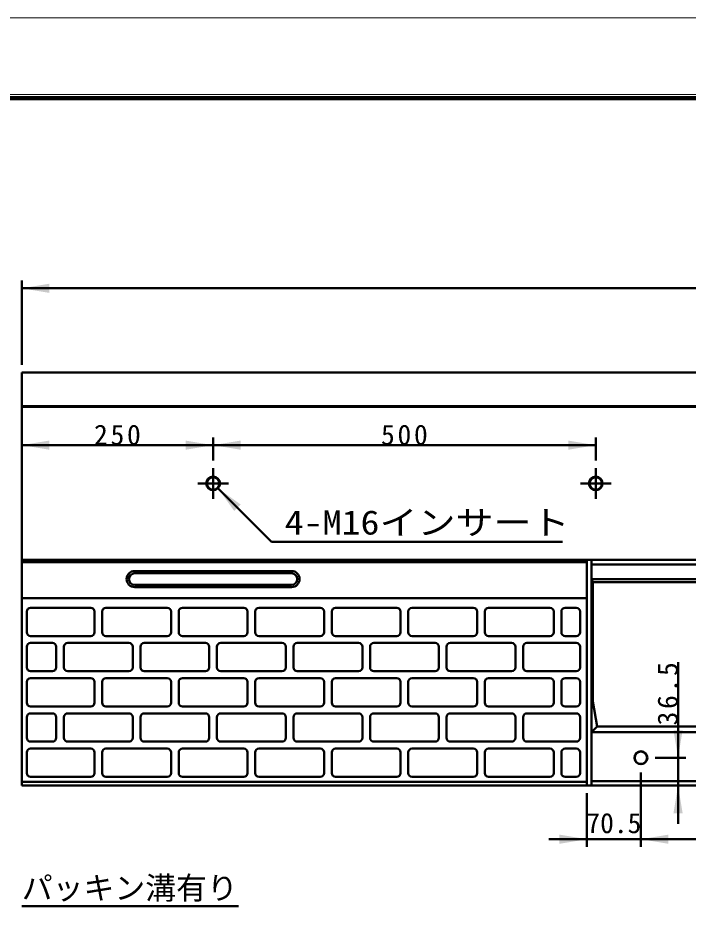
# Model space of a CAD drawing. Units: millimetres, scale not verified. Extents: x -2102 to 2102, y -1485 to 1485.
# Drawn here: x -187 to 688, y 311 to 1485 of the extents above; entities that cross this region are included whole.
import ezdxf
from ezdxf.enums import TextEntityAlignment as Align

# ---------------------------------------------------------------- set-up
doc = ezdxf.new("R2010")
doc.units = ezdxf.units.MM
doc.header["$LTSCALE"] = 5
doc.linetypes.add('LONG_DASHED_DOTTED', pattern=[15.25, 12, -1.5, 0.25, -1.5])
doc.layers.add('0-0_V-nasSTD', color=7, linetype='Continuous', lineweight=35)
doc.layers.add('0-1_0', color=7, linetype='Continuous', lineweight=50)
doc.styles.add('ＭＳ ゴシック', font='')
doc.styles.get('ＭＳ ゴシック').set_extended_font_data('MS Gothic')

msp = doc.modelspace()

# ---------------------------------------------------------------- linework, layer by layer
at = {"layer": '0-0_V-nasSTD', "lineweight": 50}
for p in [(563.922, 747.791), (569.359, 558.861)]:
    msp.add_line(p, (563.922, 591.691), dxfattribs=at)
at = {"layer": '0-0_V-nasSTD', "lineweight": 18}
for points in [[(-2102.5, -1485), (-2102.5, 1485), (2102.5, 1485), (2102.5, -1485)], [(-2002.5, -1385), (-2002.5, 1385), (2002.5, 1385), (2002.5, -1385)]]:
    msp.add_lwpolyline(points, close=True, dxfattribs=at)
at = {"layer": '0-0_V-nasSTD', "lineweight": 100}
msp.add_lwpolyline([(1997.5, -1380), (1997.5, 1380), (-1997.5, 1380)], dxfattribs=at)
at = {"layer": '0-0_V-nasSTD', "lineweight": 50}
for radius in [8.5, 8]:
    msp.add_circle((626.672, 518.191), radius, dxfattribs=at)
at = {"layer": '0-0_V-nasSTD'}
for points in [[(-182.328, 1131.691), (-146.328, 1125.691), (-146.328, 1137.691)], [(-182.328, 926.691), (-146.328, 920.691), (-146.328, 932.691)], [(31.672, 920.691), (31.672, 932.691), (67.672, 926.691)], [(67.672, 926.691), (103.672, 920.691), (103.672, 932.691)], [(531.672, 920.691), (531.672, 932.691), (567.672, 926.691)], [(74.036, 870.327), (95.249, 840.628), (103.734, 849.114)], [(669.172, 554.191), (675.172, 518.191), (681.172, 554.191)], [(669.172, 445.691), (675.172, 481.691), (681.172, 445.691)], [(520.172, 405.691), (520.172, 417.691), (556.172, 411.691)], [(626.672, 411.691), (662.672, 405.691), (662.672, 417.691)]]:
    msp.add_solid(points, dxfattribs=at)
at = {"layer": '0-1_0'}
for p, q in [((-182.328, 1031.691), (-182.328, 1141.691)), ((-182.328, 1131.691), (1817.672, 1131.691)), ((-182.328, 1021.691), (-182.328, 481.691)), ((1817.672, 1021.691), (-182.328, 1021.691)), ((817.672, 977.691), (-182.328, 977.691)), ((817.672, 976.691), (-182.328, 976.691)), ((67.672, 906.691), (67.672, 936.691)), ((567.672, 906.691), (567.672, 936.691)), ((74.036, 870.327), (144.039, 800.323)), ((144.039, 800.323), (524.039, 800.323)), ((556.172, 776.691), (-182.328, 776.691)), ((556.172, 776.691), (556.172, 481.691)), ((556.172, 776.691), (562.172, 776.691)), ((562.172, 776.691), (562.172, 481.691)), ((562.172, 776.691), (1073.172, 776.691)), ((556.172, 773.691), (-182.328, 773.691)), ((562.172, 770.691), (1073.172, 770.691)), ((-34.828, 762.191), (170.172, 762.191)), ((-34.828, 759.191), (170.172, 759.191)), ((562.172, 751.691), (1073.172, 751.691)), ((563.922, 747.791), (562.172, 751.691)), ((-34.828, 744.191), (170.172, 744.191)), ((-34.828, 741.191), (170.172, 741.191)), ((563.922, 747.791), (1071.422, 747.791)), ((-182.328, 726.691), (556.172, 726.691)), ((-175.828, 682.191), (-175.828, 709.191)), ((-170.828, 714.191), (-92.328, 714.191)), ((-87.328, 709.191), (-87.328, 682.191)), ((-77.328, 682.191), (-77.328, 709.191)), ((-72.328, 714.191), (7.672, 714.191)), ((12.672, 709.191), (12.672, 682.191)), ((22.672, 682.191), (22.672, 709.191)), ((27.672, 714.191), (107.672, 714.191)), ((112.672, 709.191), (112.672, 682.191)), ((122.672, 682.191), (122.672, 709.191)), ((127.672, 714.191), (207.672, 714.191)), ((212.672, 709.191), (212.672, 682.191)), ((222.672, 682.191), (222.672, 709.191)), ((227.672, 714.191), (307.672, 714.191)), ((312.672, 709.191), (312.672, 682.191)), ((322.672, 682.191), (322.672, 709.191)), ((327.672, 714.191), (407.672, 714.191)), ((412.672, 709.191), (412.672, 682.191)), ((422.672, 682.191), (422.672, 709.191)), ((427.672, 714.191), (507.672, 714.191)), ((512.672, 709.191), (512.672, 682.191)), ((522.672, 682.191), (522.672, 709.191)), ((527.672, 714.191), (542.172, 714.191)), ((547.172, 709.191), (547.172, 682.191)), ((-92.328, 677.191), (-170.828, 677.191)), ((7.672, 677.191), (-72.328, 677.191)), ((107.672, 677.191), (27.672, 677.191)), ((207.672, 677.191), (127.672, 677.191)), ((307.672, 677.191), (227.672, 677.191)), ((407.672, 677.191), (327.672, 677.191)), ((507.672, 677.191), (427.672, 677.191)), ((542.172, 677.191), (527.672, 677.191)), ((-175.828, 663.191), (-175.828, 636.191)), ((-142.328, 668.191), (-170.828, 668.191)), ((-137.328, 636.191), (-137.328, 663.191)), ((-127.328, 663.191), (-127.328, 636.191)), ((-42.328, 668.191), (-122.328, 668.191)), ((-37.328, 636.191), (-37.328, 663.191)), ((-27.328, 663.191), (-27.328, 636.191)), ((57.672, 668.191), (-22.328, 668.191)), ((62.672, 636.191), (62.672, 663.191)), ((72.672, 663.191), (72.672, 636.191)), ((157.672, 668.191), (77.672, 668.191)), ((162.672, 636.191), (162.672, 663.191)), ((172.672, 663.191), (172.672, 636.191)), ((257.672, 668.191), (177.672, 668.191)), ((262.672, 636.191), (262.672, 663.191)), ((272.672, 663.191), (272.672, 636.191)), ((357.672, 668.191), (277.672, 668.191)), ((362.672, 636.191), (362.672, 663.191)), ((372.672, 663.191), (372.672, 636.191)), ((457.672, 668.191), (377.672, 668.191)), ((462.672, 636.191), (462.672, 663.191)), ((472.672, 663.191), (472.672, 636.191)), ((542.172, 668.191), (477.672, 668.191)), ((547.172, 636.191), (547.172, 663.191)), ((675.172, 643.191), (675.172, 518.191)), ((-170.828, 631.191), (-142.328, 631.191)), ((-92.328, 622.191), (-170.828, 622.191)), ((-122.328, 631.191), (-42.328, 631.191)), ((7.672, 622.191), (-72.328, 622.191)), ((-22.328, 631.191), (57.672, 631.191)), ((107.672, 622.191), (27.672, 622.191)), ((77.672, 631.191), (157.672, 631.191)), ((207.672, 622.191), (127.672, 622.191)), ((177.672, 631.191), (257.672, 631.191)), ((307.672, 622.191), (227.672, 622.191)), ((277.672, 631.191), (357.672, 631.191)), ((407.672, 622.191), (327.672, 622.191)), ((377.672, 631.191), (457.672, 631.191)), ((507.672, 622.191), (427.672, 622.191)), ((477.672, 631.191), (542.172, 631.191)), ((542.172, 622.191), (527.672, 622.191)), ((-175.828, 617.191), (-175.828, 590.191)), ((-87.328, 590.191), (-87.328, 617.191)), ((-77.328, 617.191), (-77.328, 590.191)), ((12.672, 590.191), (12.672, 617.191)), ((22.672, 617.191), (22.672, 590.191)), ((112.672, 590.191), (112.672, 617.191)), ((122.672, 617.191), (122.672, 590.191)), ((212.672, 590.191), (212.672, 617.191)), ((222.672, 617.191), (222.672, 590.191)), ((312.672, 590.191), (312.672, 617.191)), ((322.672, 617.191), (322.672, 590.191)), ((412.672, 590.191), (412.672, 617.191)), ((422.672, 617.191), (422.672, 590.191)), ((512.672, 590.191), (512.672, 617.191)), ((522.672, 617.191), (522.672, 590.191)), ((547.172, 590.191), (547.172, 617.191)), ((-170.828, 585.191), (-92.328, 585.191)), ((-142.328, 576.191), (-170.828, 576.191)), ((-42.328, 576.191), (-122.328, 576.191)), ((-72.328, 585.191), (7.672, 585.191)), ((57.672, 576.191), (-22.328, 576.191)), ((27.672, 585.191), (107.672, 585.191)), ((157.672, 576.191), (77.672, 576.191)), ((127.672, 585.191), (207.672, 585.191)), ((257.672, 576.191), (177.672, 576.191)), ((227.672, 585.191), (307.672, 585.191)), ((357.672, 576.191), (277.672, 576.191)), ((327.672, 585.191), (407.672, 585.191)), ((457.672, 576.191), (377.672, 576.191)), ((427.672, 585.191), (507.672, 585.191)), ((542.172, 576.191), (477.672, 576.191)), ((527.672, 585.191), (542.172, 585.191)), ((-175.828, 571.191), (-175.828, 544.191)), ((-137.328, 544.191), (-137.328, 571.191)), ((-127.328, 571.191), (-127.328, 544.191)), ((-37.328, 544.191), (-37.328, 571.191)), ((-27.328, 571.191), (-27.328, 544.191)), ((62.672, 544.191), (62.672, 571.191)), ((72.672, 571.191), (72.672, 544.191)), ((162.672, 544.191), (162.672, 571.191)), ((172.672, 571.191), (172.672, 544.191)), ((262.672, 544.191), (262.672, 571.191)), ((272.672, 571.191), (272.672, 544.191)), ((362.672, 544.191), (362.672, 571.191)), ((372.672, 571.191), (372.672, 544.191)), ((462.672, 544.191), (462.672, 571.191)), ((472.672, 571.191), (472.672, 544.191)), ((547.172, 544.191), (547.172, 571.191)), ((569.359, 558.861), (562.172, 551.691)), ((562.172, 551.691), (1073.172, 551.691)), ((569.359, 558.861), (1065.985, 558.861)), ((-170.828, 539.191), (-142.328, 539.191)), ((-92.328, 530.191), (-170.828, 530.191)), ((-122.328, 539.191), (-42.328, 539.191)), ((7.672, 530.191), (-72.328, 530.191)), ((-22.328, 539.191), (57.672, 539.191)), ((107.672, 530.191), (27.672, 530.191)), ((77.672, 539.191), (157.672, 539.191)), ((207.672, 530.191), (127.672, 530.191)), ((177.672, 539.191), (257.672, 539.191)), ((307.672, 530.191), (227.672, 530.191)), ((277.672, 539.191), (357.672, 539.191)), ((407.672, 530.191), (327.672, 530.191)), ((377.672, 539.191), (457.672, 539.191)), ((507.672, 530.191), (427.672, 530.191)), ((477.672, 539.191), (542.172, 539.191)), ((542.172, 530.191), (527.672, 530.191)), ((-175.828, 525.191), (-175.828, 498.191)), ((-87.328, 498.191), (-87.328, 525.191)), ((-77.328, 525.191), (-77.328, 498.191)), ((12.672, 498.191), (12.672, 525.191)), ((22.672, 525.191), (22.672, 498.191)), ((112.672, 498.191), (112.672, 525.191)), ((122.672, 525.191), (122.672, 498.191)), ((212.672, 498.191), (212.672, 525.191)), ((222.672, 525.191), (222.672, 498.191)), ((312.672, 498.191), (312.672, 525.191)), ((322.672, 525.191), (322.672, 498.191)), ((412.672, 498.191), (412.672, 525.191)), ((422.672, 525.191), (422.672, 498.191)), ((512.672, 498.191), (512.672, 525.191)), ((522.672, 525.191), (522.672, 498.191)), ((547.172, 498.191), (547.172, 525.191)), ((685.172, 518.191), (645.172, 518.191)), ((675.172, 481.691), (675.172, 518.191)), ((-170.828, 493.191), (-92.328, 493.191)), ((-72.328, 493.191), (7.672, 493.191)), ((27.672, 493.191), (107.672, 493.191)), ((127.672, 493.191), (207.672, 493.191)), ((227.672, 493.191), (307.672, 493.191)), ((327.672, 493.191), (407.672, 493.191)), ((427.672, 493.191), (507.672, 493.191)), ((527.672, 493.191), (542.172, 493.191)), ((626.672, 401.691), (626.672, 498.691)), ((-182.328, 486.691), (556.172, 486.691)), ((-182.328, 481.691), (556.172, 481.691)), ((556.172, 481.691), (562.172, 481.691)), ((556.172, 481.691), (562.172, 481.691)), ((562.172, 487.691), (1073.172, 487.691)), ((562.172, 481.691), (1073.172, 481.691)), ((675.172, 431.691), (675.172, 481.691)), ((556.172, 401.691), (556.172, 471.691)), ((506.172, 411.691), (556.172, 411.691)), ((556.172, 411.691), (626.672, 411.691)), ((626.672, 411.691), (1008.672, 411.691)), ((-182.328, 324.364), (100.88, 324.364))]:
    msp.add_line(p, q, dxfattribs=at)
at = {"layer": '0-1_0', "linetype": 'LONG_DASHED_DOTTED'}
for p, q in [((67.672, 896.691), (67.672, 856.691)), ((567.672, 896.691), (567.672, 856.691)), ((47.672, 876.691), (87.672, 876.691)), ((547.672, 876.691), (587.672, 876.691))]:
    msp.add_line(p, q, dxfattribs=at)
at = {"layer": '0-1_0'}
msp.add_lwpolyline([(-182.328, 926.691), (67.672, 926.691), (567.672, 926.691)], dxfattribs=at)
for centre, radius in [((67.672, 876.691), 9), ((67.672, 876.691), 8), ((567.672, 876.691), 9), ((567.672, 876.691), 8)]:
    msp.add_circle(centre, radius, dxfattribs=at)
for centre, radius, start, end in [((-34.828, 751.691), 10.5, 90, 270), ((-34.828, 751.691), 7.5, 90, 270), ((170.172, 751.691), 10.5, 270, 90), ((170.172, 751.691), 7.5, 270, 90), ((-170.828, 709.191), 5, 90, 180), ((-92.328, 709.191), 5, 0, 90), ((-72.328, 709.191), 5, 90, 180), ((7.672, 709.191), 5, 0, 90), ((27.672, 709.191), 5, 90, 180), ((107.672, 709.191), 5, 0, 90), ((127.672, 709.191), 5, 90, 180), ((207.672, 709.191), 5, 0, 90), ((227.672, 709.191), 5, 90, 180), ((307.672, 709.191), 5, 0, 90), ((327.672, 709.191), 5, 90, 180), ((407.672, 709.191), 5, 0, 90), ((427.672, 709.191), 5, 90, 180), ((507.672, 709.191), 5, 0, 90), ((527.672, 709.191), 5, 90, 180), ((542.172, 709.191), 5, 0, 90), ((-170.828, 682.191), 5, 180, 270), ((-92.328, 682.191), 5, 270, 0), ((-72.328, 682.191), 5, 180, 270), ((7.672, 682.191), 5, 270, 0), ((27.672, 682.191), 5, 180, 270), ((107.672, 682.191), 5, 270, 0), ((127.672, 682.191), 5, 180, 270), ((207.672, 682.191), 5, 270, 0), ((227.672, 682.191), 5, 180, 270), ((307.672, 682.191), 5, 270, 0), ((327.672, 682.191), 5, 180, 270), ((407.672, 682.191), 5, 270, 0), ((427.672, 682.191), 5, 180, 270), ((507.672, 682.191), 5, 270, 0), ((527.672, 682.191), 5, 180, 270), ((542.172, 682.191), 5, 270, 0), ((-170.828, 663.191), 5, 90, 180), ((-142.328, 663.191), 5, 0, 90), ((-122.328, 663.191), 5, 90, 180), ((-42.328, 663.191), 5, 0, 90), ((-22.328, 663.191), 5, 90, 180), ((57.672, 663.191), 5, 0, 90), ((77.672, 663.191), 5, 90, 180), ((157.672, 663.191), 5, 0, 90), ((177.672, 663.191), 5, 90, 180), ((257.672, 663.191), 5, 0, 90), ((277.672, 663.191), 5, 90, 180), ((357.672, 663.191), 5, 0, 90), ((377.672, 663.191), 5, 90, 180), ((457.672, 663.191), 5, 0, 90), ((477.672, 663.191), 5, 90, 180), ((542.172, 663.191), 5, 0, 90), ((-170.828, 636.191), 5, 180, 270), ((-142.328, 636.191), 5, 270, 0), ((-122.328, 636.191), 5, 180, 270), ((-42.328, 636.191), 5, 270, 0), ((-22.328, 636.191), 5, 180, 270), ((57.672, 636.191), 5, 270, 0), ((77.672, 636.191), 5, 180, 270), ((157.672, 636.191), 5, 270, 0), ((177.672, 636.191), 5, 180, 270), ((257.672, 636.191), 5, 270, 0), ((277.672, 636.191), 5, 180, 270), ((357.672, 636.191), 5, 270, 0), ((377.672, 636.191), 5, 180, 270), ((457.672, 636.191), 5, 270, 0), ((477.672, 636.191), 5, 180, 270), ((542.172, 636.191), 5, 270, 0), ((-170.828, 617.191), 5, 90, 180), ((-92.328, 617.191), 5, 0, 90), ((-72.328, 617.191), 5, 90, 180), ((7.672, 617.191), 5, 0, 90), ((27.672, 617.191), 5, 90, 180), ((107.672, 617.191), 5, 0, 90), ((127.672, 617.191), 5, 90, 180), ((207.672, 617.191), 5, 0, 90), ((227.672, 617.191), 5, 90, 180), ((307.672, 617.191), 5, 0, 90), ((327.672, 617.191), 5, 90, 180), ((407.672, 617.191), 5, 0, 90), ((427.672, 617.191), 5, 90, 180), ((507.672, 617.191), 5, 0, 90), ((527.672, 617.191), 5, 90, 180), ((542.172, 617.191), 5, 0, 90), ((-170.828, 590.191), 5, 180, 270), ((-92.328, 590.191), 5, 270, 0), ((-72.328, 590.191), 5, 180, 270), ((7.672, 590.191), 5, 270, 0), ((27.672, 590.191), 5, 180, 270), ((107.672, 590.191), 5, 270, 0), ((127.672, 590.191), 5, 180, 270), ((207.672, 590.191), 5, 270, 0), ((227.672, 590.191), 5, 180, 270), ((307.672, 590.191), 5, 270, 0), ((327.672, 590.191), 5, 180, 270), ((407.672, 590.191), 5, 270, 0), ((427.672, 590.191), 5, 180, 270), ((507.672, 590.191), 5, 270, 0), ((527.672, 590.191), 5, 180, 270), ((542.172, 590.191), 5, 270, 0), ((-170.828, 571.191), 5, 90, 180), ((-142.328, 571.191), 5, 0, 90), ((-122.328, 571.191), 5, 90, 180), ((-42.328, 571.191), 5, 0, 90), ((-22.328, 571.191), 5, 90, 180), ((57.672, 571.191), 5, 0, 90), ((77.672, 571.191), 5, 90, 180), ((157.672, 571.191), 5, 0, 90), ((177.672, 571.191), 5, 90, 180), ((257.672, 571.191), 5, 0, 90), ((277.672, 571.191), 5, 90, 180), ((357.672, 571.191), 5, 0, 90), ((377.672, 571.191), 5, 90, 180), ((457.672, 571.191), 5, 0, 90), ((477.672, 571.191), 5, 90, 180), ((542.172, 571.191), 5, 0, 90), ((-170.828, 544.191), 5, 180, 270), ((-142.328, 544.191), 5, 270, 0), ((-122.328, 544.191), 5, 180, 270), ((-42.328, 544.191), 5, 270, 0), ((-22.328, 544.191), 5, 180, 270), ((57.672, 544.191), 5, 270, 0), ((77.672, 544.191), 5, 180, 270), ((157.672, 544.191), 5, 270, 0), ((177.672, 544.191), 5, 180, 270), ((257.672, 544.191), 5, 270, 0), ((277.672, 544.191), 5, 180, 270), ((357.672, 544.191), 5, 270, 0), ((377.672, 544.191), 5, 180, 270), ((457.672, 544.191), 5, 270, 0), ((477.672, 544.191), 5, 180, 270), ((542.172, 544.191), 5, 270, 0), ((-170.828, 525.191), 5, 90, 180), ((-92.328, 525.191), 5, 0, 90), ((-72.328, 525.191), 5, 90, 180), ((7.672, 525.191), 5, 0, 90), ((27.672, 525.191), 5, 90, 180), ((107.672, 525.191), 5, 0, 90), ((127.672, 525.191), 5, 90, 180), ((207.672, 525.191), 5, 0, 90), ((227.672, 525.191), 5, 90, 180), ((307.672, 525.191), 5, 0, 90), ((327.672, 525.191), 5, 90, 180), ((407.672, 525.191), 5, 0, 90), ((427.672, 525.191), 5, 90, 180), ((507.672, 525.191), 5, 0, 90), ((527.672, 525.191), 5, 90, 180), ((542.172, 525.191), 5, 0, 90), ((-170.828, 498.191), 5, 180, 270), ((-92.328, 498.191), 5, 270, 0), ((-72.328, 498.191), 5, 180, 270), ((7.672, 498.191), 5, 270, 0), ((27.672, 498.191), 5, 180, 270), ((107.672, 498.191), 5, 270, 0), ((127.672, 498.191), 5, 180, 270), ((207.672, 498.191), 5, 270, 0), ((227.672, 498.191), 5, 180, 270), ((307.672, 498.191), 5, 270, 0), ((327.672, 498.191), 5, 180, 270), ((407.672, 498.191), 5, 270, 0), ((427.672, 498.191), 5, 180, 270), ((507.672, 498.191), 5, 270, 0), ((527.672, 498.191), 5, 180, 270), ((542.172, 498.191), 5, 270, 0)]:
    msp.add_arc(centre, radius, start, end, dxfattribs=at)

# ---------------------------------------------------------------- texts
at = {"layer": '0-0_V-nasSTD', "style": 'ＭＳ ゴシック', "width": 1.15}
msp.add_text('4-M16インサート', height=31.67, dxfattribs=at).set_placement((161.159, 800.323), align=Align.BOTTOM_LEFT)
at = {"layer": '0-0_V-nasSTD', "style": 'ＭＳ ゴシック'}
for s, height, p in [('70.5', 26.39, (555.422, 411.691)), ('パッキン溝有り', 29.56, (-182.328, 324.364))]:
    msp.add_text(s, height=height, dxfattribs=at).set_placement(p, align=Align.BOTTOM_LEFT)
at = {"layer": '0-0_V-nasSTD', "char_height": 26.39, "attachment_point": 7, "style": 'ＭＳ ゴシック'}
for s, insert in [('\\T1.2;250', (-87.928, 926.691)), ('\\T1.2;500', (287.072, 926.691))]:
    msp.add_mtext(s, dxfattribs=dict(at, insert=insert))
at = {"layer": '0-0_V-nasSTD', "insert": (675.172, 560.391), "char_height": 26.39, "attachment_point": 7, "rotation": 90, "style": 'ＭＳ ゴシック'}
msp.add_mtext('\\T1.2;36.5', dxfattribs=at)

doc.saveas('drawing.dxf')
